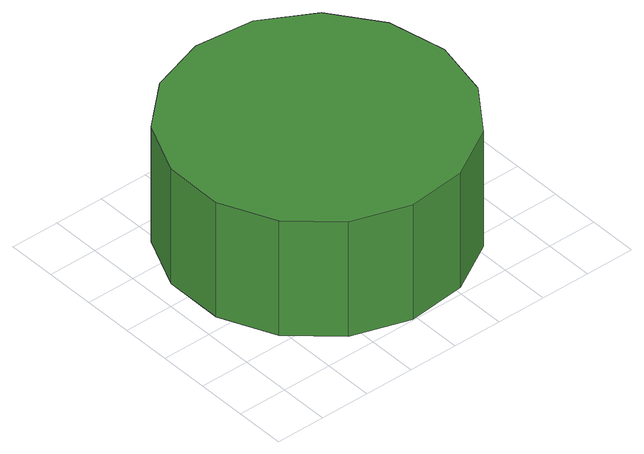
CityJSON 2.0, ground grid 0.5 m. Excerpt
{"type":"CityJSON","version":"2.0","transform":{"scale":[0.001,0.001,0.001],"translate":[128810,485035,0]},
"CityObjects":{
"tree1":{"type":"SolitaryVegetationObject","attributes":{"function":"something"},"geometry":[{"type":"MultiSurface","lod":"1","boundaries":[[[0,1,2,3,4,5,6,7,8,9,10,11,12,13,14]],[[15,16,17,18,19,20,21,22,23,24,25,26,27,28,29]],[[0,29,28,1]],[[1,28,27,2]],[[2,27,26,3]],[[3,26,25,4]],[[4,25,24,5]],[[5,24,23,6]],[[6,23,22,7]],[[7,22,21,8]],[[8,21,20,9]],[[9,20,19,10]],[[10,19,18,11]],[[11,18,17,12]],[[12,17,16,13]],[[13,16,15,14]],[[14,15,29,0]]]}]}
},
"vertices":[
[3047,1438,1654],[2923,2023,1654],[2571,2507,1654],[2053,2806,1654],[1458,2869,1654],[890,2684,1654],[445,2284,1654],[202,1737,1654],[202,1139,1654],[445,593,1654],[890,192,1654],[1458,8,1654],[2053,70,1654],[2571,369,1654],[2923,853,1654],[2923,853,384],[2571,369,384],[2053,70,384],[1458,8,384],[890,192,384],[445,593,384],[202,1139,384],[202,1737,384],[445,2284,384],[890,2684,384],[1458,2869,384],[2053,2806,384],[2571,2507,384],[2923,2023,384],[3047,1438,384]
]}
